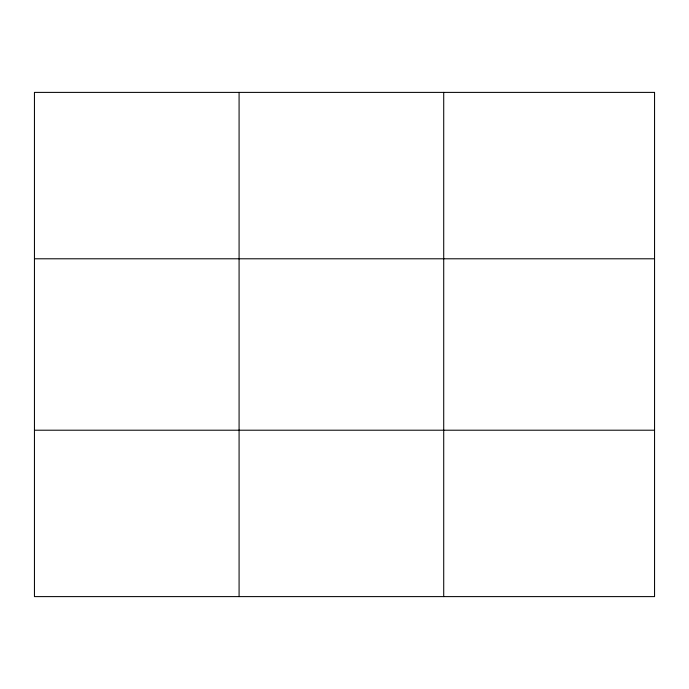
<?xml version="1.0" encoding="UTF-8"?>
<svg xmlns="http://www.w3.org/2000/svg" width="689" height="689" viewBox="0 0 689 689"><rect width="100%" height="100%" fill="white"/><g stroke="black" fill="none" stroke-linecap="round" stroke-linejoin="round"><path stroke-width="1.03" d="M239.083 92.395L239.083 596.605M443.716 92.395L443.716 596.605M34.45 258.788L654.55 258.788M34.45 430.212L654.55 430.212M654.55 92.395L654.55 596.605L34.45 596.605L34.45 92.395L654.55 92.395"/></g></svg>
